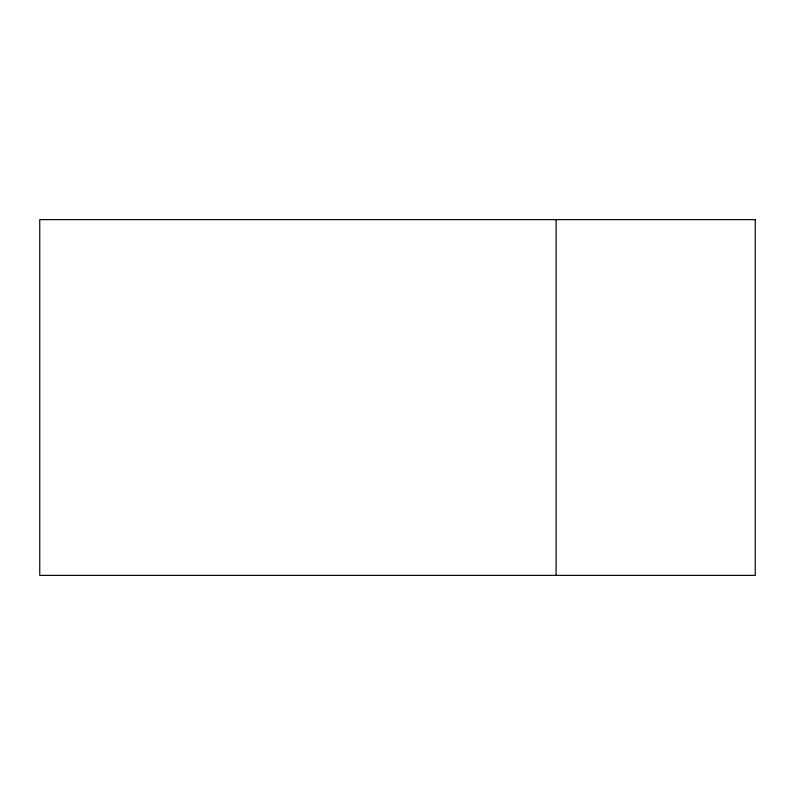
<?xml version="1.0" encoding="UTF-8"?>
<svg xmlns="http://www.w3.org/2000/svg" width="795" height="795" viewBox="0 0 795 795"><rect width="100%" height="100%" fill="white"/><g stroke="black" fill="none" stroke-linecap="round" stroke-linejoin="round"><path stroke-width="1.19" d="M556.112 219.629L556.112 575.371M755.25 219.629L39.75 219.629L39.75 575.371L755.25 575.371L755.25 219.629"/></g></svg>
